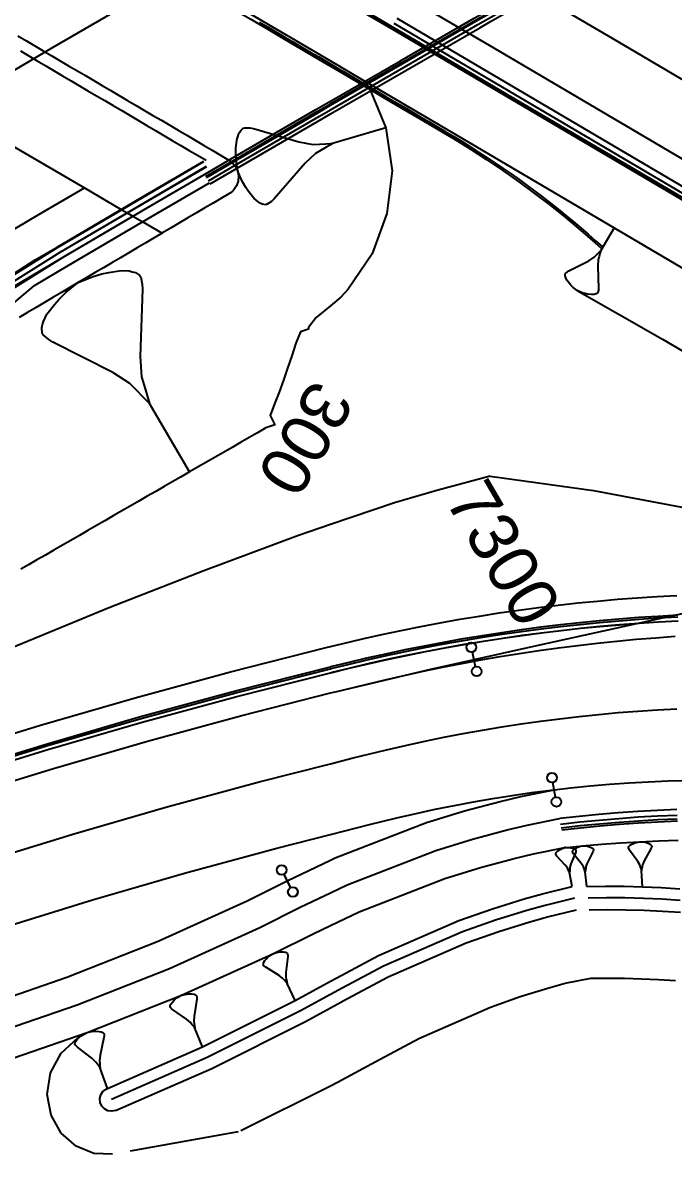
# Model space of a CAD drawing. Extents: x 387562 to 388546, y 804386 to 804945.
# Drawn here: x 387984.3 to 388017.5, y 804635.8 to 804694.9 of the extents above; entities that cross this region are included whole.
import ezdxf
from ezdxf.enums import TextEntityAlignment as Align

# ---------------------------------------------------------------- set-up
doc = ezdxf.new("R2010")
doc.units = 0
doc.layers.get('0').update_dxf_attribs({"linetype": 'CONTINUOUS'})
doc.styles.add('ARIAL', font='ARIAL.FON')

msp = doc.modelspace()

# ---------------------------------------------------------------- linework, layer by layer
at = {"color": 7}
for p, q in [((387995.3053, 804689.1826), (387995.3605, 804689.2836)), ((387995.3605, 804689.2836), (387995.4157, 804689.3845)), ((387995.4157, 804689.3845), (387995.5489, 804689.5084)), ((387995.5489, 804689.5084), (387995.627, 804689.5314)), ((387995.627, 804689.5314), (387995.8841, 804689.522)), ((387995.8841, 804689.522), (387996.0632, 804689.4898)), ((387996.0632, 804689.4898), (387998.3816, 804688.8133)), ((388002.8361, 804689.5268), (388000.1035, 804688.725)), ((387995.1763, 804688.4663), (387995.2179, 804688.9025)), ((387995.2179, 804688.9025), (387995.3053, 804689.1826)), ((387998.3816, 804688.8133), (387999.0978, 804688.6843)), ((387999.0978, 804688.6843), (387999.433, 804688.6979)), ((387999.433, 804688.6979), (387999.7683, 804688.7114)), ((387999.7683, 804688.7114), (388000, 804688.7208)), ((388000, 804688.6643), (387999.8141, 804688.5553)), ((388000.1035, 804688.725), (388000, 804688.6643)), ((388000, 804688.7208), (388000.1035, 804688.725)), ((387995.167, 804688.2092), (387995.1763, 804688.4663)), ((387995.1805, 804687.874), (387995.167, 804688.2092)), ((387999.2353, 804688.2159), (387998.7023, 804687.7203)), ((387999.5247, 804688.3856), (387999.2353, 804688.2159)), ((387999.8141, 804688.5553), (387999.5247, 804688.3856)), ((387995.2628, 804687.3046), (387995.1805, 804687.874)), ((387998.7023, 804687.7203), (387997.117, 804685.8983)), ((387995.5013, 804686.781), (387995.2628, 804687.3046)), ((387995.671, 804686.4916), (387995.5013, 804686.781)), ((387995.8178, 804686.2803), (387995.671, 804686.4916)), ((387996.0885, 804685.9357), (387995.8178, 804686.2803)), ((387996.3134, 804685.7473), (387996.0885, 804685.9357)), ((387996.4144, 804685.6921), (387996.3134, 804685.7473)), ((387996.5154, 804685.637), (387996.4144, 804685.6921)), ((387996.9838, 804685.7744), (387996.7725, 804685.6276)), ((387997.117, 804685.8983), (387996.9838, 804685.7744)), ((387996.6944, 804685.6047), (387996.5154, 804685.637)), ((387996.7725, 804685.6276), (387996.6944, 804685.6047)), ((388014.4862, 804684.4226), (388013.8064, 804683.2668)), ((388012.1728, 804682.2275), (388013.1868, 804682.7423)), ((388013.1868, 804682.7423), (388013.4742, 804682.9288)), ((388013.4742, 804682.9288), (388013.5849, 804683.0415)), ((388013.5849, 804683.0415), (388013.6957, 804683.1541)), ((388013.6724, 804682.8123), (388013.6491, 804682.4704)), ((388013.717, 804682.9638), (388013.6724, 804682.8123)), ((388013.6957, 804683.1541), (388013.8064, 804683.2668)), ((388013.7617, 804683.1153), (388013.717, 804682.9638)), ((388013.8064, 804683.2668), (388013.7617, 804683.1153)), ((387988.3326, 804682.0764), (387988.6899, 804682.1528)), ((387988.6899, 804682.1528), (387989.305, 804682.247)), ((387989.305, 804682.247), (387989.721, 804682.2238)), ((387989.721, 804682.2238), (387989.8792, 804682.1829)), ((387989.8792, 804682.1829), (387990.0374, 804682.142)), ((387990.0374, 804682.142), (387990.2542, 804682.0016)), ((388012.0097, 804682.1013), (388012.101, 804682.1809)), ((388012.101, 804682.1809), (388012.1728, 804682.2275)), ((388013.6491, 804682.4704), (388013.6918, 804681.3341)), ((387986.482, 804681.1202), (387987.1203, 804681.6303)), ((387987.1203, 804681.6303), (387987.8758, 804681.9414)), ((387987.8758, 804681.9414), (387988.3326, 804682.0764)), ((387990.2542, 804682.0016), (387990.3129, 804681.902)), ((387990.3129, 804681.902), (387990.3893, 804681.5447)), ((387990.3893, 804681.5447), (387990.4071, 804681.287)), ((388011.9844, 804681.9828), (388011.9902, 804682.0683)), ((388011.998, 804681.9303), (388011.9844, 804681.9828)), ((388011.9902, 804682.0683), (388012.0097, 804682.1013)), ((388012.0116, 804681.8779), (388011.998, 804681.9303)), ((388012.0718, 804681.7536), (388012.0116, 804681.8779)), ((388012.1981, 804681.5904), (388012.0718, 804681.7536)), ((388012.2777, 804681.4991), (388012.1981, 804681.5904)), ((387986.1425, 804680.7861), (387986.482, 804681.1202)), ((387990.4071, 804681.287), (387990.2805, 804677.8597)), ((388012.3904, 804681.3884), (388012.2777, 804681.4991)), ((388012.6021, 804681.2194), (388012.3904, 804681.3884)), ((388012.8527, 804681.1165), (388012.6021, 804681.2194)), ((388013.0042, 804681.0718), (388012.8527, 804681.1165)), ((388013.1227, 804681.0466), (388013.0042, 804681.0718)), ((388013.3267, 804681.0155), (388013.1227, 804681.0466)), ((388013.4646, 804681.0233), (388013.3267, 804681.0155)), ((388013.517, 804681.0369), (388013.4646, 804681.0233)), ((388013.5695, 804681.0505), (388013.517, 804681.0369)), ((388013.6414, 804681.0971), (388013.5695, 804681.0505)), ((388013.6608, 804681.1301), (388013.6414, 804681.0971)), ((388013.686, 804681.2486), (388013.6608, 804681.1301)), ((388013.6918, 804681.3341), (388013.686, 804681.2486)), ((387985.522, 804680.0182), (387985.9025, 804680.5106)), ((387985.9025, 804680.5106), (387986.1425, 804680.7861)), ((387985.3407, 804679.6431), (387985.522, 804680.0182)), ((387985.2589, 804679.3267), (387985.2998, 804679.4849)), ((387985.2766, 804679.069), (387985.2589, 804679.3267)), ((387985.2998, 804679.4849), (387985.3407, 804679.6431)), ((387985.3353, 804678.9694), (387985.2766, 804679.069)), ((387985.6108, 804678.7294), (387985.3353, 804678.9694)), ((387985.8276, 804678.5889), (387985.6108, 804678.7294)), ((387988.8868, 804677.0386), (387985.8276, 804678.5889)), ((387990.2805, 804677.8597), (387990.3515, 804676.8287)), ((387989.7542, 804676.4768), (387988.8868, 804677.0386)), ((387990.3515, 804676.8287), (387990.4866, 804676.3718)), ((387990.0884, 804676.1372), (387989.7542, 804676.4768)), ((387990.4866, 804676.3718), (387990.6217, 804675.915)), ((387990.4226, 804675.7977), (387990.0884, 804676.1372)), ((387990.7567, 804675.4581), (387990.4226, 804675.7977)), ((387990.6217, 804675.915), (387990.7567, 804675.4581)), ((387992.8096, 804671.9738), (387990.7567, 804675.4581))]:
    msp.add_line(p, q, dxfattribs=at)
at = {"color": 1}
for p, q in [((388007.4145, 804662.0275), (388007.2514, 804662.7696)), ((388011.4952, 804655.3754), (388011.3559, 804656.1224)), ((388011.5496, 804652.5713), (388011.6037, 804652.624)), ((388011.6037, 804652.624), (388011.6989, 804652.6843)), ((388011.6989, 804652.6843), (388011.7568, 804652.7164)), ((388011.7568, 804652.7164), (388011.8352, 804652.7523)), ((388011.8352, 804652.7523), (388011.9754, 804652.7997)), ((388011.9754, 804652.7997), (388012.1233, 804652.806)), ((388012.1233, 804652.806), (388012.2094, 804652.8008)), ((388012.2094, 804652.8008), (388012.275, 804652.7917)), ((388012.275, 804652.7917), (388012.3855, 804652.7697)), ((388012.3609, 804652.5957), (388012.3777, 804652.6406)), ((388012.3632, 804652.5744), (388012.3609, 804652.5957)), ((388012.3777, 804652.6406), (388012.3967, 804652.6642)), ((388012.3855, 804652.7697), (388012.4549, 804652.7401)), ((388012.3967, 804652.6642), (388012.4158, 804652.6878)), ((388012.4158, 804652.6878), (388012.4751, 804652.7373)), ((388012.4549, 804652.7401), (388012.4793, 804652.7234)), ((388012.4751, 804652.7373), (388012.5772, 804652.7913)), ((388012.4793, 804652.7234), (388012.5037, 804652.7066)), ((388012.5037, 804652.7066), (388012.532, 804652.6693)), ((388012.5358, 804652.6487), (388012.5268, 804652.5832)), ((388012.532, 804652.6693), (388012.5358, 804652.6487)), ((388012.5772, 804652.7913), (388012.6388, 804652.8194)), ((388012.6388, 804652.8194), (388012.7218, 804652.8499)), ((388012.7218, 804652.8499), (388012.8687, 804652.8871)), ((388012.8687, 804652.8871), (388013.0202, 804652.8818)), ((388013.0202, 804652.8818), (388013.1077, 804652.8696)), ((388013.1077, 804652.8696), (388013.1739, 804652.8551)), ((388013.1739, 804652.8551), (388013.285, 804652.8238)), ((388013.285, 804652.8238), (388013.3535, 804652.788)), ((388013.3535, 804652.788), (388013.3771, 804652.769)), ((388013.3771, 804652.769), (388013.4007, 804652.75)), ((388013.4144, 804652.6221), (388013.3976, 804652.5772)), ((388013.4007, 804652.75), (388013.4266, 804652.7096)), ((388013.4289, 804652.6883), (388013.4144, 804652.6221)), ((388013.4266, 804652.7096), (388013.4289, 804652.6883)), ((388015.2188, 804652.8011), (388015.2395, 804652.85)), ((388015.2203, 804652.7774), (388015.2188, 804652.8011)), ((388015.2485, 804652.7077), (388015.2203, 804652.7774)), ((388015.2395, 804652.85), (388015.2617, 804652.8752)), ((388015.2752, 804652.6618), (388015.2485, 804652.7077)), ((388015.2617, 804652.8752), (388015.2838, 804652.9004)), ((388015.6923, 804652.0934), (388015.2752, 804652.6618)), ((388015.2838, 804652.9004), (388015.3519, 804652.9524)), ((388015.3519, 804652.9524), (388015.4675, 804653.0073)), ((388015.4675, 804653.0073), (388015.5371, 804653.0355)), ((388015.5371, 804653.0355), (388015.6304, 804653.0653)), ((388015.6304, 804653.0653), (388015.7948, 804653.0996)), ((388015.7948, 804653.0996), (388015.9623, 804653.0864)), ((388015.9623, 804653.0864), (388016.0586, 804653.0688)), ((388016.3657, 804652.7313), (388016.0242, 804652.1145)), ((388016.0586, 804653.0688), (388016.1312, 804653.0496)), ((388016.1312, 804653.0496), (388016.2528, 804653.0097)), ((388016.2528, 804653.0097), (388016.3269, 804652.9668)), ((388016.3269, 804652.9668), (388016.3521, 804652.9446)), ((388016.3521, 804652.9446), (388016.3773, 804652.9224)), ((388016.3864, 804652.7802), (388016.3657, 804652.7313)), ((388016.3773, 804652.9224), (388016.4041, 804652.8765)), ((388016.4056, 804652.8528), (388016.3864, 804652.7802)), ((388016.4041, 804652.8765), (388016.4056, 804652.8528)), ((388011.5032, 804652.4775), (388011.5162, 804652.5225)), ((388011.5071, 804652.4569), (388011.5032, 804652.4775)), ((388011.5392, 804652.399), (388011.5071, 804652.4569)), ((388011.5162, 804652.5225), (388011.5329, 804652.5469)), ((388011.5329, 804652.5469), (388011.5496, 804652.5713)), ((388011.5674, 804652.3617), (388011.5392, 804652.399)), ((388011.9925, 804651.9087), (388011.5674, 804652.3617)), ((388012.5139, 804652.5382), (388012.2806, 804651.9624)), ((388012.3913, 804652.5128), (388012.3632, 804652.5744)), ((388012.4172, 804652.4724), (388012.3913, 804652.5128)), ((388012.8152, 804651.976), (388012.4172, 804652.4724)), ((388012.5268, 804652.5832), (388012.5139, 804652.5382)), ((388013.1136, 804652.0079), (388013.0465, 804651.8283)), ((388013.3976, 804652.5772), (388013.1136, 804652.0079)), ((388015.7992, 804651.9097), (388015.6923, 804652.0934)), ((388016.0242, 804652.1145), (388015.9414, 804651.9188)), ((387997.9671, 804650.7587), (387997.6207, 804651.435)), ((387997.6207, 804651.435), (387997.9671, 804650.7587)), ((388012.1055, 804651.7595), (388011.9925, 804651.9087)), ((388012.1414, 804651.681), (388012.1055, 804651.7595)), ((388012.1773, 804651.6025), (388012.1414, 804651.681)), ((388012.2133, 804651.5241), (388012.1773, 804651.6025)), ((388012.2185, 804651.6102), (388012.2133, 804651.5241)), ((388012.3475, 804650.804), (388012.2133, 804651.5241)), ((388012.2237, 804651.6963), (388012.2185, 804651.6102)), ((388012.229, 804651.7825), (388012.2237, 804651.6963)), ((388012.2806, 804651.9624), (388012.229, 804651.7825)), ((388012.9186, 804651.8146), (388012.8152, 804651.976)), ((388012.9491, 804651.7316), (388012.9186, 804651.8146)), ((388012.9795, 804651.6487), (388012.9491, 804651.7316)), ((388013.0099, 804651.5657), (388012.9795, 804651.6487)), ((388013.0221, 804651.6532), (388013.0099, 804651.5657)), ((388013.0896, 804650.8197), (388013.0099, 804651.5657)), ((388013.0343, 804651.7408), (388013.0221, 804651.6532)), ((388013.0465, 804651.8283), (388013.0343, 804651.7408)), ((388015.8289, 804651.8164), (388015.7992, 804651.9097)), ((388015.8587, 804651.7231), (388015.8289, 804651.8164)), ((388015.8884, 804651.6298), (388015.8587, 804651.7231)), ((388015.9061, 804651.7261), (388015.8884, 804651.6298)), ((388015.9412, 804650.8001), (388015.8884, 804651.6298)), ((388015.9237, 804651.8225), (388015.9061, 804651.7261)), ((388015.9414, 804651.9188), (388015.9237, 804651.8225)), ((387996.8944, 804647.2699), (387997.0541, 804647.3774)), ((387997.0541, 804647.3774), (387997.2374, 804647.4359)), ((387997.2374, 804647.4359), (387997.3473, 804647.4588)), ((387997.3473, 804647.4588), (387997.4327, 804647.4698)), ((387997.4327, 804647.4698), (387997.5789, 804647.4801)), ((387997.5789, 804647.4801), (387997.6761, 804647.4666)), ((387997.6761, 804647.4666), (387997.7124, 804647.454)), ((387997.7124, 804647.454), (387997.7488, 804647.4413)), ((387997.7488, 804647.4413), (387997.797, 804647.4042)), ((387997.797, 804647.4042), (387997.8088, 804647.3797)), ((387997.8088, 804647.3797), (387997.8199, 804647.2943)), ((387997.8199, 804647.2943), (387997.8191, 804647.2335)), ((387996.5719, 804646.8116), (387996.5727, 804646.8724)), ((387996.5838, 804646.7871), (387996.5719, 804646.8116)), ((387996.5727, 804646.8724), (387996.5854, 804646.9088)), ((387996.6438, 804646.7254), (387996.5838, 804646.7871)), ((387996.5854, 804646.9088), (387996.598, 804646.9451)), ((387996.598, 804646.9451), (387996.6478, 804647.0297)), ((387996.692, 804646.6883), (387996.6438, 804646.7254)), ((387996.6478, 804647.0297), (387996.7466, 804647.138)), ((387997.3804, 804646.2654), (387996.692, 804646.6883)), ((387996.7466, 804647.138), (387996.8083, 804647.198)), ((387996.8083, 804647.198), (387996.8944, 804647.2699)), ((387997.8191, 804647.2335), (387997.7234, 804646.4313)), ((387997.5732, 804646.1168), (387997.3804, 804646.2654)), ((387997.6451, 804646.0306), (387997.5732, 804646.1168)), ((387997.7234, 804646.4313), (387997.7202, 804646.1879)), ((387997.7202, 804646.1879), (387997.7431, 804646.078)), ((387997.717, 804645.9445), (387997.6451, 804646.0306)), ((387997.7889, 804645.8583), (387997.717, 804645.9445)), ((387997.7431, 804646.078), (387997.766, 804645.9682)), ((387997.766, 804645.9682), (387997.7889, 804645.8583)), ((387998.2038, 804645.0007), (387997.7889, 804645.8583)), ((387991.9089, 804644.9), (387992.0208, 804645.0109)), ((387992.0208, 804645.0109), (387992.0903, 804645.0721)), ((387992.0903, 804645.0721), (387992.1866, 804645.1447)), ((387992.1866, 804645.1447), (387992.3639, 804645.2516)), ((387992.3639, 804645.2516), (387992.564, 804645.3045)), ((387992.564, 804645.3045), (387992.6832, 804645.3232)), ((387992.6832, 804645.3232), (387992.7754, 804645.3305)), ((387992.7754, 804645.3305), (387992.933, 804645.3336)), ((387992.933, 804645.3336), (387993.0367, 804645.314)), ((387993.1778, 804645.0559), (387993.0319, 804644.1995)), ((387993.0367, 804645.314), (387993.0751, 804645.2984)), ((387993.0751, 804645.2984), (387993.1134, 804645.2829)), ((387993.1134, 804645.2829), (387993.1632, 804645.2404)), ((387993.1632, 804645.2404), (387993.1746, 804645.2135)), ((387993.1746, 804645.2135), (387993.1819, 804645.1212)), ((387993.1819, 804645.1212), (387993.1778, 804645.0559)), ((387991.8156, 804644.6698), (387991.8198, 804644.7351)), ((387991.8271, 804644.6428), (387991.8156, 804644.6698)), ((387991.8198, 804644.7351), (387991.8353, 804644.7735)), ((387991.8882, 804644.5734), (387991.8271, 804644.6428)), ((387991.8353, 804644.7735), (387991.8508, 804644.8118)), ((387991.8508, 804644.8118), (387991.9089, 804644.9)), ((387991.938, 804644.5309), (387991.8882, 804644.5734)), ((387992.6546, 804644.0397), (387991.938, 804644.5309)), ((387992.8537, 804643.8698), (387992.6546, 804644.0397)), ((387992.9263, 804643.7734), (387992.8537, 804643.8698)), ((387992.9989, 804643.677), (387992.9263, 804643.7734)), ((387993.0319, 804644.1995), (387993.0154, 804643.9382)), ((387993.0154, 804643.9382), (387993.0341, 804643.819)), ((387993.0341, 804643.819), (387993.0528, 804643.6998)), ((387987.1928, 804643.1234), (387987.2705, 804643.1852)), ((387987.2705, 804643.1852), (387987.3777, 804643.2578)), ((387987.3777, 804643.2578), (387987.5733, 804643.3628)), ((387987.5733, 804643.3628), (387987.7905, 804643.4088)), ((387987.7905, 804643.4088), (387987.9193, 804643.4224)), ((387987.9193, 804643.4224), (387988.0185, 804643.4253)), ((387988.0185, 804643.4253), (387988.1875, 804643.4202)), ((387988.1875, 804643.4202), (387988.2975, 804643.3936)), ((387988.2975, 804643.3936), (387988.3378, 804643.3749)), ((387988.3378, 804643.3749), (387988.3781, 804643.3562)), ((387988.3781, 804643.3562), (387988.4291, 804643.308)), ((387988.4291, 804643.308), (387988.4399, 804643.2785)), ((387988.4428, 804643.1793), (387988.4348, 804643.1095)), ((387988.4399, 804643.2785), (387988.4428, 804643.1793)), ((387993.0715, 804643.5806), (387992.9989, 804643.677)), ((387993.0528, 804643.6998), (387993.0715, 804643.5806)), ((387993.4709, 804642.6373), (387993.0715, 804643.5806)), ((387986.9547, 804642.7689), (387986.9627, 804642.8386)), ((387986.9655, 804642.7394), (387986.9547, 804642.7689)), ((387986.9627, 804642.8386), (387986.9814, 804642.8789)), ((387987.0273, 804642.6617), (387986.9655, 804642.7394)), ((387986.9814, 804642.8789), (387987.0001, 804642.9192)), ((387987.0001, 804642.9192), (387987.067, 804643.0105)), ((387987.0784, 804642.6135), (387987.0273, 804642.6617)), ((387987.067, 804643.0105), (387987.1928, 804643.1234)), ((387987.8198, 804642.0488), (387987.0784, 804642.6135)), ((387988.4348, 804643.1095), (387988.2326, 804642.1998)), ((387988.024, 804641.8561), (387987.8198, 804642.0488)), ((387988.2326, 804642.1998), (387988.2009, 804641.9208)), ((387988.0966, 804641.7489), (387988.024, 804641.8561)), ((387988.1692, 804641.6417), (387988.0966, 804641.7489)), ((387988.2418, 804641.5346), (387988.1692, 804641.6417)), ((387988.2009, 804641.9208), (387988.2145, 804641.792)), ((387988.2145, 804641.792), (387988.2282, 804641.6633)), ((387988.2282, 804641.6633), (387988.2418, 804641.5346)), ((387988.6192, 804640.5025), (387988.2418, 804641.5346)), ((387995.4246, 804638.3633), (388000, 804640.6458)), ((387989.7844, 804637.316), (387995.3007, 804638.3161))]:
    msp.add_line(p, q, dxfattribs=at)
at = {"color": 3, "linetype": 'CONTINUOUS'}
for points in [[(387938.6866, 804665.3513), (387942.9482, 804667.9665), (387947.2149, 804670.5732), (387951.4869, 804673.1713), (387955.764, 804675.7609), (387960.0464, 804678.342), (387964.3338, 804680.9144), (387968.6264, 804683.4783), (387972.9242, 804686.0336), (387977.227, 804688.5803), (387981.5349, 804691.1184), (387985.8479, 804693.6479), (387990.1659, 804696.1687), (387994.489, 804698.6809), (387996.7695, 804700)], [(388000, 804660.6877), (388000.324, 804660.77), (388005.1901, 804661.9194), (388007.333, 804662.3986), (388010.0718, 804663.0005), (388014.9553, 804664.0736), (388019.8387, 804665.1468), (388024.7222, 804666.22), (388029.6057, 804667.2932), (388034.4891, 804668.3663), (388039.3726, 804669.4395), (388044.2561, 804670.5127), (388049.1395, 804671.5859), (388054.023, 804672.6591), (388058.9065, 804673.7322), (388063.79, 804674.8054), (388065.7311, 804675.232), (388065.8446, 804675.2569)], [(387930.4552, 804634.0471), (387934.8856, 804636.3647), (387939.3539, 804638.6082), (387942.0308, 804639.9079), (387943.8591, 804640.7768), (387948.3997, 804642.8701), (387952.9747, 804644.8875), (387957.5825, 804646.8283), (387962.2222, 804648.692), (387966.8922, 804650.4781), (387971.5913, 804652.1862), (387976.3183, 804653.8157), (387981.0717, 804655.3662), (387985.8504, 804656.8373), (387990.6528, 804658.2286), (387995.4778, 804659.5396), (388000, 804660.6877)], [(388000, 804652.1524), (388000.2419, 804652.2681), (388004.9032, 804654.0714), (388006.8394, 804654.668), (388008.6679, 804655.1538), (388009.7212, 804655.4003), (388011.4255, 804655.7489)], [(387958.4098, 804635.7927), (387963.0275, 804637.7099), (387967.6777, 804639.5471), (387972.3589, 804641.3037), (387977.0697, 804642.9792), (387981.8088, 804644.5731), (387982.8874, 804644.9232), (387986.5431, 804646.1804), (387991.1941, 804648.0141), (387995.7477, 804650.078), (387997.7939, 804651.0969), (388000, 804652.1524)]]:
    msp.add_lwpolyline(points, dxfattribs=at)
at = {"color": 7, "linetype": 'CONTINUOUS'}
for points in [[(387964.189, 804700), (387964.6526, 804699.7301), (387965.1471, 804699.4421), (387965.4391, 804699.2721), (387965.444, 804699.2692), (387965.7161, 804699.1107), (387965.7409, 804699.0963), (387967.6213, 804698.0013), (387971.085, 804695.9843), (387974.5496, 804693.9668), (387976.0358, 804693.1014), (387977.3733, 804692.3226), (387977.5219, 804692.236), (387979.008, 804691.3706), (387980.4942, 804690.5052), (387983.9633, 804688.4851), (387987.4348, 804686.4635), (387989.3194, 804685.3661), (387989.3442, 804685.3517), (387989.6169, 804685.1929), (387989.6219, 804685.19), (387989.9145, 804685.0196), (387990.4104, 804684.7308), (387991.4023, 804684.1532)], [(387988.0022, 804700), (387988.6276, 804699.6322), (387992.9373, 804697.0972), (387997.2471, 804694.5623), (388000, 804692.9431)], [(388000, 804690.4491), (388003.758, 804692.6229), (388007.531, 804694.7959), (388008.0739, 804695.1079), (388012.3949, 804697.5842), (388016.6296, 804700)], [(388000, 804690.6802), (388003.658, 804692.7961), (388007.4314, 804694.9693), (388007.9743, 804695.2813), (388012.2956, 804697.7579), (388016.226, 804700)], [(388000, 804696.5512), (388003.1336, 804694.7081), (388007.4434, 804692.1731), (388011.7531, 804689.6382), (388016.0629, 804687.1033), (388020.3727, 804684.5683)], [(388000, 804696.4236), (388003.0778, 804694.6132), (388007.3876, 804692.0783), (388011.6974, 804689.5434), (388016.0071, 804687.0084), (388020.3169, 804684.4735)], [(388010.0746, 804696.6467), (388014.3844, 804694.1117), (388018.6942, 804691.5768)], [(388003.9904, 804696.1648), (388008.3002, 804693.6298), (388012.6099, 804691.0949), (388016.9197, 804688.56), (388021.2295, 804686.025)], [(387984.1669, 804693.4518), (387984.5978, 804693.1982), (387985.0287, 804692.9446), (387985.4597, 804692.6911), (387985.8906, 804692.4375), (387986.3215, 804692.1839), (387986.7525, 804691.9303), (387987.1834, 804691.6768), (387987.6143, 804691.4232), (387988.0452, 804691.1696), (387988.4762, 804690.916), (387988.9071, 804690.6625), (387989.338, 804690.4089), (387989.769, 804690.1553), (387990.1999, 804689.9017), (387990.6308, 804689.6482), (387991.0617, 804689.3946), (387991.4927, 804689.141), (387991.9236, 804688.8874), (387992.3545, 804688.6339), (387992.7855, 804688.3803), (387993.2164, 804688.1267), (387993.6473, 804687.8731)], [(388000, 804692.9431), (388001.5569, 804692.0274), (388005.8666, 804689.4924), (388010.1764, 804686.9575), (388014.4862, 804684.4226), (388018.796, 804681.8876)], [(388002.007, 804691.5055), (388002.8361, 804689.5268), (388003.1445, 804687.3363), (388002.8812, 804685.1536), (388002.1225, 804683.1044), (388000.9071, 804681.2941), (388000.5247, 804680.8841), (388000, 804680.4475)], [(387993.6635, 804686.9972), (387995.0404, 804687.7999), (387999.3467, 804690.3023), (388000, 804690.6802)], [(387993.7642, 804686.8244), (387995.141, 804687.627), (387999.447, 804690.1293), (388000, 804690.4491)], [(387981.1424, 804680.3821), (387981.8152, 804680.8105), (387984.9285, 804682.789), (387986.045, 804683.4458), (387990.3426, 804685.9663), (387993.5261, 804687.8258)], [(387981.1551, 804680.3606), (387981.8279, 804680.789), (387986.0577, 804683.4242), (387990.3552, 804685.9447), (387993.5387, 804687.8042)], [(387981.2951, 804680.1239), (387981.9677, 804680.5522), (387986.1971, 804683.1871), (387990.4941, 804685.7074), (387993.6773, 804687.5667)], [(387981.2976, 804680.1196), (387981.9702, 804680.5479), (387986.1996, 804683.1828), (387990.4967, 804685.7031), (387993.6798, 804687.5624)], [(387981.4477, 804679.8656), (387982.1202, 804680.2939), (387986.3491, 804682.9285), (387990.6456, 804685.4484), (387993.8284, 804687.3075)], [(387900, 804632.7491), (387900.148, 804632.8445), (387904.3446, 804635.5369), (387908.5466, 804638.2208), (387912.7539, 804640.8964), (387916.9666, 804643.5635), (387921.1846, 804646.2222), (387925.4079, 804648.8724), (387929.6365, 804651.5142), (387933.8704, 804654.1476), (387938.1095, 804656.7724), (387942.3539, 804659.3888), (387946.6035, 804661.9967), (387950.8583, 804664.5961), (387955.1183, 804667.187), (387959.3835, 804669.7693), (387963.6538, 804672.3431), (387967.9293, 804674.9084), (387972.2099, 804677.4651), (387976.4956, 804680.0132), (387980.7863, 804682.5528), (387985.0822, 804685.0838), (387987.4336, 804686.4642)], [(388012.6021, 804681.2194), (388016.9517, 804678.7519), (388019.9216, 804677.0037), (388020.7032, 804676.5357), (388021.4311, 804676.0861), (388022.1531, 804675.6269), (388022.8691, 804675.1578), (388023.5788, 804674.6782), (388024.2817, 804674.1876), (388024.9776, 804673.6858), (388025.6659, 804673.1723), (388026.3538, 804672.6557), (388027.0319, 804672.1247), (388027.7067, 804671.5868), (388028.3727, 804671.036), (388029.0293, 804670.4719), (388029.6757, 804669.8943), (388030.3115, 804669.3031), (388030.9358, 804668.698), (388031.548, 804668.0791)], [(388000, 804680.4475), (387999.2784, 804679.8472), (387998.8733, 804679.3334), (387998.885, 804679.2464), (387998.4698, 804679.1115), (387998.2283, 804678.5365), (387998.0237, 804677.8987), (387997.813, 804677.2713), (387997.5965, 804676.6537), (387997.3744, 804676.0457), (387997.1469, 804675.4469), (387996.9142, 804674.8568), (387997.1671, 804674.3685), (387996.7081, 804674.2218), (387996.2756, 804673.9708), (387995.8432, 804673.7197), (387995.4108, 804673.4687), (387994.9783, 804673.2177), (387994.5459, 804672.9667), (387994.1131, 804672.7162), (387993.6779, 804672.4699), (387993.2431, 804672.2229), (387992.8096, 804671.9738), (387992.3764, 804671.7241), (387991.9432, 804671.4743), (387991.51, 804671.2246), (387991.0767, 804670.9749), (387990.6435, 804670.7252), (387990.2103, 804670.4755), (387989.7771, 804670.2258), (387989.3439, 804669.9761), (387988.9107, 804669.7264), (387988.4775, 804669.4766), (387988.0443, 804669.2269), (387987.6111, 804668.9772), (387987.1779, 804668.7275), (387986.7447, 804668.4778), (387986.3115, 804668.2281), (387985.8783, 804667.9784), (387985.4451, 804667.7287), (387985.0119, 804667.4789), (387984.5787, 804667.2292), (387984.1814, 804667.0003)], [(388008.1474, 804671.7572), (388005.4366, 804671.0279), (388003.2647, 804670.3845), (388000, 804669.2789)], [(388008.1474, 804671.7572), (388013.4272, 804671.0272), (388018.7674, 804670.022), (388024.1696, 804668.7343), (388029.6364, 804667.1531), (388030.7378, 804666.8004)], [(388000, 804669.2789), (387998.3739, 804668.7283), (387993.5359, 804666.9293), (387988.7375, 804665.0524), (387983.9799, 804663.0983), (387979.2643, 804661.068), (387974.592, 804658.9621), (387969.9641, 804656.7817), (387965.3819, 804654.5277)], [(388000, 804662.0289), (388000.0146, 804662.0326), (388000.8806, 804662.2434), (388001.8565, 804662.4738), (388002.8355, 804662.6934), (388003.8169, 804662.9022), (388004.8005, 804663.1), (388005.7863, 804663.2868), (388006.7741, 804663.4628), (388007.7638, 804663.6277), (388008.7552, 804663.7816), (388009.7483, 804663.9245), (388010.743, 804664.0563), (388011.739, 804664.1771), (388012.7363, 804664.2868), (388013.7348, 804664.3855), (388014.7343, 804664.473), (388015.7347, 804664.5494), (388016.7359, 804664.6147), (388017.7377, 804664.6689)], [(388000, 804661.9257), (388000.0384, 804661.9355), (388000.9039, 804662.1462), (388001.879, 804662.3763), (388002.8569, 804662.5957), (388003.8372, 804662.8042), (388004.8197, 804663.0018), (388005.8044, 804663.1885), (388006.7911, 804663.3642), (388007.7797, 804663.5289), (388008.77, 804663.6827), (388009.762, 804663.8254), (388010.7555, 804663.9571), (388011.7505, 804664.0778), (388012.7467, 804664.1874), (388013.744, 804664.2859), (388014.7424, 804664.3733), (388015.7417, 804664.4497), (388016.7418, 804664.5149), (388017.7426, 804664.569)], [(388000, 804661.7245), (388000.0848, 804661.7461), (388000.9494, 804661.9566), (388001.9227, 804662.1863), (388002.8985, 804662.4052), (388003.8767, 804662.6133), (388004.8571, 804662.8104), (388005.8396, 804662.9967), (388006.8242, 804663.172), (388007.8106, 804663.3364), (388008.7989, 804663.4898), (388009.7887, 804663.6323), (388010.7801, 804663.7637), (388011.7729, 804663.8841), (388012.7669, 804663.9934), (388013.7621, 804664.0917), (388014.7584, 804664.179), (388015.7555, 804664.2552), (388016.7534, 804664.3202), (388017.752, 804664.3742)], [(388000, 804660.6877), (388000.324, 804660.77), (388002.7889, 804661.3629), (388003.7634, 804661.5873), (388004.7403, 804661.8008), (388005.7196, 804662.0035), (388006.701, 804662.1953), (388007.6845, 804662.3761), (388008.67, 804662.546), (388009.6572, 804662.705), (388010.6462, 804662.8529), (388011.6368, 804662.9899), (388012.6288, 804663.1159), (388013.6222, 804663.2308), (388014.6168, 804663.3347), (388015.6124, 804663.4275), (388016.6091, 804663.5093), (388017.6066, 804663.58)], [(387929.843, 804635.194), (387934.2926, 804637.5216), (387938.7803, 804639.7748), (387941.4687, 804641.0801), (387943.305, 804641.9529), (387947.8653, 804644.0552), (387952.4601, 804646.0813), (387957.0879, 804648.0305), (387961.7476, 804649.9023), (387966.4379, 804651.6962), (387971.1574, 804653.4117), (387975.9048, 804655.0482), (387980.6789, 804656.6055), (387985.4782, 804658.0829), (387990.3015, 804659.4802), (387995.1475, 804660.7969), (388000, 804662.0289)], [(387929.8901, 804635.1057), (387934.3382, 804637.4326), (387938.8245, 804639.685), (387941.512, 804640.9899), (387943.3476, 804641.8624), (387947.9064, 804643.9641), (387952.4997, 804645.9894), (387957.126, 804647.938), (387961.7841, 804649.8092), (387966.4728, 804651.6025), (387971.1908, 804653.3174), (387975.9366, 804654.9534), (387980.7091, 804656.5101), (387985.5069, 804657.9871), (387990.3286, 804659.3839), (387995.1729, 804660.7002), (388000, 804661.9257)], [(387929.982, 804634.9337), (387934.4272, 804637.2591), (387938.9105, 804639.5101), (387941.5963, 804640.8141), (387943.4307, 804641.686), (387947.9866, 804643.7863), (387952.5768, 804645.8104), (387957.2002, 804647.7577), (387961.8553, 804649.6276), (387966.541, 804651.4198), (387971.2559, 804653.1336), (387975.9987, 804654.7685), (387980.768, 804656.3243), (387985.5627, 804657.8003), (387990.3813, 804659.1962), (387995.2224, 804660.5116), (388000, 804661.7245)], [(387930.4552, 804634.0471), (387934.8856, 804636.3647), (387939.3539, 804638.6082), (387942.0308, 804639.9079), (387943.8591, 804640.7768), (387948.3997, 804642.8701), (387952.9747, 804644.8875), (387957.5825, 804646.8283), (387962.2222, 804648.692), (387966.8922, 804650.4781), (387971.5913, 804652.1862), (387976.3183, 804653.8157), (387981.0717, 804655.3662), (387985.8504, 804656.8373), (387990.6528, 804658.2286), (387995.4778, 804659.5396), (388000, 804660.6877)], [(388000, 804657.0768), (388001.157, 804657.3705), (388002.862, 804657.783), (388003.8361, 804658.0091), (388004.8129, 804658.2231), (388005.7923, 804658.4249), (388006.7742, 804658.6143), (388007.7584, 804658.7915), (388008.7447, 804658.9564), (388009.733, 804659.109), (388010.7231, 804659.2491), (388011.7149, 804659.3769), (388012.7082, 804659.4923), (388013.7029, 804659.5953), (388014.6988, 804659.6858), (388015.6957, 804659.7638), (388016.6936, 804659.8294), (388017.6922, 804659.8825)], [(387940.8983, 804635.4673), (387943.5438, 804636.7518), (387945.3508, 804637.6107), (387949.8385, 804639.6795), (387954.3601, 804641.6733), (387958.9142, 804643.5915), (387963.4997, 804645.4335), (387968.1152, 804647.1988), (387972.7595, 804648.8869), (387977.4313, 804650.4974), (387982.1293, 804652.0299), (387986.8522, 804653.4838), (387991.5987, 804654.8588), (387996.3674, 804656.1545), (388000, 804657.0768)], [(388011.4255, 804655.7489), (388012.2598, 804655.8434), (388013.2548, 804655.9429), (388014.2511, 804656.0281), (388015.2486, 804656.0991), (388016.247, 804656.1559), (388017.2461, 804656.1984), (388018.2457, 804656.2266)], [(388000, 804652.1524), (388000.2419, 804652.2681), (388004.9032, 804654.0714), (388006.8394, 804654.668), (388008.6679, 804655.1538), (388009.7212, 804655.4003), (388011.4255, 804655.7489)], [(388000, 804653.4659), (388001.99, 804653.9711), (388003.3973, 804654.3122), (388004.3713, 804654.5385), (388005.3485, 804654.7508), (388006.3286, 804654.9491), (388007.3115, 804655.1334), (388008.2969, 804655.3037), (388009.2846, 804655.4598), (388010.2745, 804655.6018), (388011.2663, 804655.7297), (388011.4255, 804655.7489)], [(388011.7876, 804653.807), (388012.7586, 804653.9176), (388013.7467, 804654.0161), (388014.7361, 804654.1004), (388015.7266, 804654.1706), (388016.718, 804654.2266), (388017.7101, 804654.2685)], [(388011.8078, 804653.6986), (388012.7703, 804653.8082), (388013.7568, 804653.9065), (388014.7447, 804653.9907), (388015.7336, 804654.0608), (388016.7234, 804654.1167), (388017.714, 804654.1585)], [(387981.6843, 804648.2127), (387983.1869, 804648.6935), (387987.8541, 804650.1302), (387992.5445, 804651.489), (387997.2569, 804652.7694), (388000, 804653.4659)], [(387958.4098, 804635.7927), (387963.0275, 804637.7099), (387967.6777, 804639.5471), (387972.3589, 804641.3037), (387977.0697, 804642.9792), (387981.8088, 804644.5731), (387982.8874, 804644.9232), (387986.5431, 804646.1804), (387991.1941, 804648.0141), (387995.7477, 804650.078), (387997.7939, 804651.0969), (388000, 804652.1524)], [(388017.8563, 804650.0966), (388016.9188, 804650.1579), (388015.9794, 804650.2013), (388015.0384, 804650.2267), (388014.0963, 804650.234), (388013.1534, 804650.2231)], [(388012.4575, 804650.2141), (388010.958, 804649.8468), (388010.0334, 804649.592), (388008.4326, 804649.0981), (388006.7434, 804648.5022), (388002.7036, 804646.7428), (388000.5977, 804645.6235), (388000, 804645.2976)], [(388000, 804645.2976), (387998.465, 804644.4606), (387993.7049, 804642.0848), (387988.8253, 804639.939)]]:
    msp.add_lwpolyline(points, dxfattribs=at)
at = {"color": 252, "linetype": 'CONTINUOUS'}
for points in [[(387987.5485, 804700), (387987.5561, 804699.9956), (387988.1778, 804699.6299), (387989.0397, 804699.1229), (387989.9017, 804698.6159), (387990.7636, 804698.1089), (387991.6256, 804697.6019), (387992.4876, 804697.095), (387993.3495, 804696.588), (387994.2115, 804696.081), (387995.0734, 804695.574), (387995.9354, 804695.067), (387996.7973, 804694.56), (387997.6593, 804694.053), (387998.5212, 804693.5461), (387999.3832, 804693.0391), (388000, 804692.6763)], [(387996.3838, 804694.9193), (387996.8147, 804694.6658), (387997.2457, 804694.4123), (387997.6767, 804694.1588), (387998.1077, 804693.9053), (387998.5386, 804693.6518), (387998.9696, 804693.3983), (387999.4006, 804693.1448), (387999.8316, 804692.8913), (388000, 804692.7923)], [(387984.0403, 804694.2225), (387984.4712, 804693.9689), (387984.9021, 804693.7153), (387985.333, 804693.4618), (387985.764, 804693.2082), (387986.1949, 804692.9546), (387986.6258, 804692.701), (387987.0568, 804692.4475), (387987.4877, 804692.1939), (387987.9186, 804691.9403), (387988.3495, 804691.6867), (387988.7805, 804691.4332), (387989.2114, 804691.1796), (387989.6423, 804690.926), (387990.0732, 804690.6724), (387990.5042, 804690.4188), (387990.9351, 804690.1653), (387991.366, 804689.9117), (387991.797, 804689.6581), (387992.2279, 804689.4045), (387992.6588, 804689.151), (387993.0897, 804688.8974), (387993.5207, 804688.6438), (387993.9516, 804688.3902), (387994.3825, 804688.1367), (387994.8105, 804687.8849), (387994.8135, 804687.8831), (387995.0104, 804687.7301), (387995.1633, 804687.5332), (387995.2628, 804687.3046), (387995.3027, 804687.0584), (387995.2804, 804686.8101), (387995.1973, 804686.575), (387995.0587, 804686.3677), (387995.0151, 804686.3206), (387994.8731, 804686.2012), (387994.8142, 804686.1634), (387994.8109, 804686.1614), (387994.4437, 804685.9451), (387994.0129, 804685.6913), (387993.5821, 804685.4375), (387993.1513, 804685.1837), (387992.7205, 804684.9298), (387992.2898, 804684.676), (387991.859, 804684.4222), (387991.4282, 804684.1684), (387991.4023, 804684.1532), (387990.9974, 804683.9146), (387990.5666, 804683.6608), (387990.1358, 804683.407), (387989.705, 804683.1532), (387989.2742, 804682.8994), (387988.8434, 804682.6456), (387988.4126, 804682.3918), (387987.9818, 804682.138), (387987.551, 804681.8842), (387987.1203, 804681.6303), (387986.6895, 804681.3765), (387986.2587, 804681.1227), (387985.8279, 804680.8689), (387985.3971, 804680.6151), (387984.9663, 804680.3613), (387984.5355, 804680.1075), (387984.1047, 804679.8537)], [(388000, 804692.7923), (388000.2626, 804692.6379), (388000.6935, 804692.3844), (388001.1245, 804692.1309), (388001.5555, 804691.8774), (388001.9865, 804691.6239), (388002.4174, 804691.3704), (388002.8484, 804691.1169), (388003.2794, 804690.8634), (388003.7104, 804690.6099), (388004.1413, 804690.3564), (388004.5723, 804690.1029), (388005.0033, 804689.8494), (388005.4343, 804689.5959), (388005.8007, 804689.3804), (388005.8652, 804689.3424), (388006.2945, 804689.0861), (388006.7213, 804688.8256), (388007.1454, 804688.5608), (388007.5669, 804688.2917), (388007.9856, 804688.0185), (388008.4016, 804687.7412), (388008.8148, 804687.4596), (388009.2252, 804687.174), (388009.6327, 804686.8843), (388010.0374, 804686.5906), (388010.439, 804686.2928), (388010.8377, 804685.991), (388011.2333, 804685.6853), (388011.6258, 804685.3756), (388012.0153, 804685.062), (388012.4016, 804684.7446), (388012.7847, 804684.4233), (388013.1646, 804684.0982), (388013.5412, 804683.7693), (388013.8737, 804683.4734)], [(388000, 804692.6763), (388000.2451, 804692.5321), (388001.1071, 804692.0251), (388001.969, 804691.5181), (388002.831, 804691.0111), (388003.693, 804690.5041), (388004.5549, 804689.9972), (388005.4169, 804689.4902), (388005.75, 804689.2942), (388006.2769, 804688.9799), (388007.1273, 804688.4539), (388007.9671, 804687.9109), (388008.7958, 804687.3513), (388009.6132, 804686.7752), (388010.4188, 804686.1829), (388011.2125, 804685.5746), (388011.9939, 804684.9505), (388012.7626, 804684.3109), (388013.5183, 804683.6561), (388013.8069, 804683.399)], [(387988.8721, 804637.1466), (387987.9243, 804637.1887), (387987.0128, 804637.5541), (387986.2479, 804638.2222), (387985.7301, 804639.1345), (387985.5363, 804640.1994), (387985.7097, 804641.3017), (387986.2527, 804642.3147), (387987.1238, 804643.1148), (387987.5723, 804643.3626)]]:
    msp.add_lwpolyline(points, dxfattribs=at)
at = {"color": 1, "linetype": 'CONTINUOUS'}
for points in [[(388000, 804690.8881), (388003.5681, 804692.952), (388007.3417, 804695.1254), (388007.8847, 804695.4374), (388012.2062, 804697.9141), (388015.8627, 804700)], [(388000, 804690.7495), (388003.628, 804692.8481), (388007.4015, 804695.0213), (388007.9444, 804695.3333), (388012.2658, 804697.8099), (388016.1049, 804700)], [(388000, 804690.2354), (388003.8505, 804692.4626), (388007.6232, 804694.6355), (388008.1661, 804694.9475), (388012.4867, 804697.4236), (388016.8122, 804699.8912), (388017.0039, 804700)], [(388003.2299, 804694.8718), (388007.5397, 804692.3369), (388011.8495, 804689.802), (388016.1592, 804687.267), (388020.469, 804684.7321)], [(387993.5728, 804687.1526), (387994.9498, 804687.9554), (387999.2564, 804690.458), (388000, 804690.8881)], [(387993.6332, 804687.049), (387995.0102, 804687.8517), (387999.3166, 804690.3542), (388000, 804690.7495)], [(387993.8574, 804686.6646), (387995.2341, 804687.4672), (387999.5398, 804689.9692), (388000, 804690.2354)], [(387910.4277, 804635.2693), (387914.6291, 804637.9411), (387918.8359, 804640.6045), (387923.0479, 804643.2594), (387927.2653, 804645.906), (387931.488, 804648.5441), (387935.7159, 804651.1737), (387939.9491, 804653.7949), (387944.1875, 804656.4076), (387948.4312, 804659.0118), (387952.68, 804661.6075), (387956.934, 804664.1948), (387961.1932, 804666.7735), (387965.4575, 804669.3437), (387969.727, 804671.9053), (387974.0016, 804674.4585), (387978.2813, 804677.003), (387982.566, 804679.539), (387984.8856, 804681.4874), (387986.6025, 804682.4975), (387990.8982, 804685.0168), (387993.8222, 804686.7251)], [(388000, 804663.0583), (388000.6472, 804663.2158), (388001.6322, 804663.4483), (388002.6221, 804663.6704), (388003.6143, 804663.8814), (388004.6088, 804664.0814), (388005.6055, 804664.2704), (388006.6042, 804664.4482), (388007.6049, 804664.615), (388008.6073, 804664.7706), (388009.6114, 804664.9151), (388010.6171, 804665.0484), (388011.6241, 804665.1705), (388012.6325, 804665.2814), (388013.642, 804665.3812), (388014.6526, 804665.4697), (388015.6641, 804665.5469), (388016.6763, 804665.6129), (388017.6893, 804665.6677)], [(387966.0885, 804652.6331), (387970.8236, 804654.3543), (387975.5868, 804655.9963), (387980.3767, 804657.5587), (387985.192, 804659.0411), (387990.0313, 804660.443), (387994.8933, 804661.764), (387999.7766, 804663.0039), (388000, 804663.0583)], [(388011.7491, 804653.9937), (388012.7384, 804654.1065), (388013.7292, 804654.2053), (388014.7213, 804654.2898), (388015.7145, 804654.3602), (388016.7087, 804654.4164), (388017.7035, 804654.4583)], [(388000, 804648.8272), (388001.4627, 804649.5278), (388005.8444, 804651.2229), (388007.6644, 804651.7836), (388009.3832, 804652.2403), (388010.3733, 804652.4721), (388011.9754, 804652.7997)], [(388011.9177, 804652.7909), (388012.8687, 804652.8871), (388013.8432, 804652.9719), (388014.8186, 804653.0427), (388015.7948, 804653.0996), (388016.7715, 804653.1425), (388017.7486, 804653.1714)], [(388013.0896, 804650.8197), (388014.041, 804650.8314), (388014.9917, 804650.8249), (388015.9412, 804650.8001), (388016.8892, 804650.7572), (388017.8353, 804650.6962)], [(388000, 804645.9806), (388000.3242, 804646.1575), (388002.4594, 804647.2909), (388006.5551, 804649.0719), (388008.2676, 804649.675), (388009.8904, 804650.1747), (388010.8275, 804650.4325), (388012.3475, 804650.804)], [(388000, 804644.6146), (388000.8713, 804645.0895), (388002.9478, 804646.1947), (388006.9316, 804647.9325), (388008.5976, 804648.5213), (388010.1765, 804649.0093), (388011.0884, 804649.2612), (388012.5675, 804649.6243)], [(388013.2171, 804649.6265), (388014.1515, 804649.6365), (388015.0851, 804649.6285), (388016.0175, 804649.6025), (388016.9484, 804649.5587), (388017.8773, 804649.497)], [(387964.1539, 804634.9294), (387968.7559, 804636.7475), (387973.3886, 804638.486), (387978.0506, 804640.1441), (387982.7406, 804641.7215), (387983.8248, 804642.0734), (387987.5733, 804643.3628), (387992.3639, 804645.2516), (387997.0542, 804647.3774), (387999.1117, 804648.4018), (388000, 804648.8272)], [(388000, 804640.6458), (388000.3661, 804640.8284), (388002.5307, 804642.0079), (388004.5073, 804643.0614), (388008.1659, 804644.6573), (388009.6955, 804645.1979), (388011.1455, 804645.6461), (388011.983, 804645.8774), (388013.2884, 804646.1272), (388014.1552, 804646.1365), (388015.0213, 804646.1291), (388015.8863, 804646.105), (388016.75, 804646.0643), (388017.6119, 804646.0071)], [(387988.6192, 804640.5025), (387993.4709, 804642.6373), (387998.2038, 804645.0007), (388000, 804645.9806)], [(387989.0313, 804639.3755), (387993.9388, 804641.5323), (387998.7263, 804643.9205), (388000, 804644.6146)], [(387989.0308, 804639.3754), (387988.8351, 804639.3391), (387988.6383, 804639.3688), (387988.462, 804639.4613), (387988.3257, 804639.6064), (387988.2443, 804639.788), (387988.2269, 804639.9864), (387988.2753, 804640.1795), (387988.3842, 804640.3461), (387988.5417, 804640.4679), (387988.6188, 804640.5025)]]:
    msp.add_lwpolyline(points, dxfattribs=at)
at = {"color": 2, "linetype": 'CONTINUOUS'}
for points in [[(388003.382, 804695.1304), (388007.6918, 804692.5955), (388012.0016, 804690.0605), (388016.3113, 804687.5256), (388020.6211, 804684.9907)], [(387900, 804629.775), (387901.5001, 804630.7417), (387905.6925, 804633.4313), (387909.8902, 804636.1126), (387914.0933, 804638.7855), (387918.3018, 804641.4499), (387922.5156, 804644.1059), (387926.7346, 804646.7535), (387930.959, 804649.3927), (387935.1886, 804652.0234), (387939.4235, 804654.6456), (387943.6636, 804657.2594), (387947.909, 804659.8646), (387952.1595, 804662.4614), (387956.4152, 804665.0497), (387960.6761, 804667.6294), (387964.9422, 804670.2007), (387969.2134, 804672.7634), (387973.4897, 804675.3175), (387977.7711, 804677.8631), (387982.0575, 804680.4001), (387986.3491, 804682.9285), (387989.9138, 804685.02)], [(388000, 804661.7194), (388000.086, 804661.7412), (388000.9506, 804661.9517), (388001.9238, 804662.1814), (388002.8996, 804662.4003), (388003.8777, 804662.6084), (388004.858, 804662.8055), (388005.8405, 804662.9918), (388006.825, 804663.1671), (388007.8114, 804663.3315), (388008.7996, 804663.4849), (388009.7894, 804663.6273), (388010.7807, 804663.7587), (388011.7734, 804663.8791), (388012.7674, 804663.9885), (388013.7626, 804664.0868), (388014.7588, 804664.174), (388015.7559, 804664.2502), (388016.7537, 804664.3152), (388017.7523, 804664.3692)], [(387929.9843, 804634.9293), (387934.4294, 804637.2546), (387938.9127, 804639.5056), (387941.5984, 804640.8096), (387943.4329, 804641.6815), (387947.9887, 804643.7817), (387952.5788, 804645.8058), (387957.2021, 804647.753), (387961.8571, 804649.623), (387966.5427, 804651.4151), (387971.2575, 804653.1289), (387976.0002, 804654.7638), (387980.7695, 804656.3195), (387985.5641, 804657.7955), (387990.3826, 804659.1913), (387995.2237, 804660.5067), (388000, 804661.7194)], [(388011.6976, 804654.2896), (388011.713, 804654.2915), (388012.7065, 804654.4048), (388013.7016, 804654.504), (388014.698, 804654.5889), (388015.6955, 804654.6596), (388016.6939, 804654.716), (388017.693, 804654.7582)], [(388000, 804650.49), (388000.8523, 804650.898), (388005.3738, 804652.6472), (388007.2519, 804653.2258), (388009.0255, 804653.697), (388010.0472, 804653.9362), (388011.7005, 804654.2743)], [(387958.9969, 804634.4123), (387963.5907, 804636.3196), (387968.2168, 804638.1473), (387972.8737, 804639.8948), (387977.5602, 804641.5617), (387982.2747, 804643.1473), (387983.3561, 804643.4983), (387987.0582, 804644.7716), (387991.779, 804646.6328), (387996.4009, 804648.7277), (387998.4528, 804649.7493), (388000, 804650.49)]]:
    msp.add_lwpolyline(points, dxfattribs=at)
at = {"color": 1}
for centre, radius in [((388007.1978, 804663.0136), 0.2497), ((388007.4677, 804661.7856), 0.2477), ((388011.3101, 804656.3679), 0.2497), ((388011.5406, 804655.1319), 0.2477), ((387997.5068, 804651.6573), 0.2497), ((387997.5077, 804651.6555), 0.2477), ((387998.081, 804650.5365), 0.2497), ((387998.08, 804650.5383), 0.2477)]:
    msp.add_circle(centre, radius, dxfattribs=at)
at = {"color": 7}
msp.add_point((388011.9754, 804652.7997), dxfattribs=at)

# ---------------------------------------------------------------- texts
at = {"color": 2, "style": 'ARIAL'}
for s, rotation, p in [('300', 239.537, (388001.285, 804675.5391)), ('7300', 300.219, (388007.9653, 804671.8182))]:
    msp.add_text(s, height=2.5, rotation=rotation, dxfattribs=at).set_placement(p, align=Align.TOP_LEFT)

doc.saveas('drawing.dxf')
